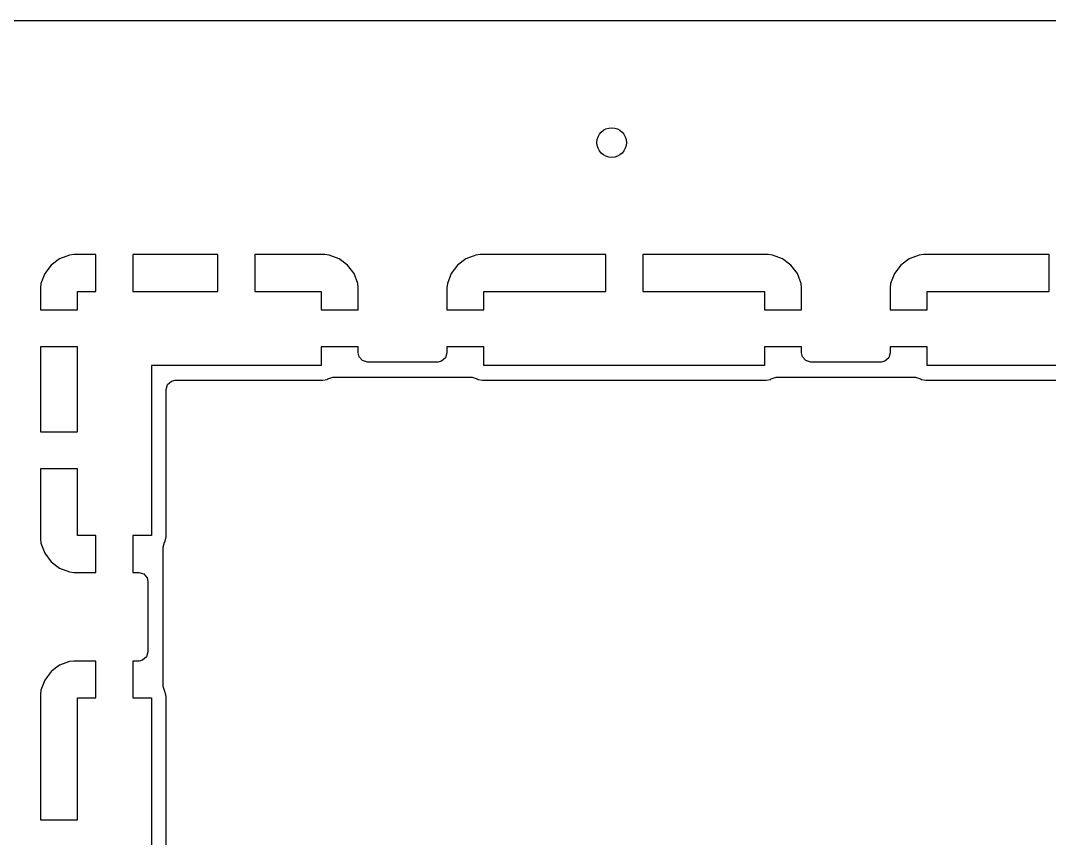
# Model space of a CAD drawing. Extents: x 0.21 to 2.59, y 0.21 to 1.79.
# Drawn here: x 0.724 to 1.272, y 1.354 to 1.79 of the extents above; entities that cross this region are included whole.
import ezdxf

# ---------------------------------------------------------------- set-up
doc = ezdxf.new("R2010")
doc.units = 0
doc.header["$MEASUREMENT"] = 0
doc.layers.add('BLACK', color=7, linetype='CONTINUOUS')

msp = doc.modelspace()

# ---------------------------------------------------------------- linework, layer by layer
at = {"layer": 'BLACK', "linetype": 'CONTINUOUS'}
for p, q in [((0.2149, 1.78998), (2.5851, 1.78998)), ((0.7448, 1.66312), (0.74027, 1.65973)), ((0.7501, 1.6651), (0.7448, 1.66312)), ((0.7448, 1.66312), (0.7448, 1.66312)), ((0.75245, 1.66535), (0.7501, 1.6651)), ((0.7501, 1.6651), (0.7501, 1.6651)), ((0.76417, 1.66535), (0.75245, 1.66535)), ((0.76417, 1.64567), (0.76417, 1.66535)), ((0.82913, 1.66535), (0.78386, 1.66535)), ((0.78386, 1.66535), (0.78386, 1.64567)), ((0.82913, 1.64567), (0.82913, 1.66535)), ((0.88614, 1.66535), (0.84882, 1.66535)), ((0.84882, 1.66535), (0.84882, 1.64567)), ((0.88848, 1.6651), (0.88614, 1.66535)), ((0.89378, 1.66312), (0.88848, 1.6651)), ((0.88848, 1.6651), (0.88848, 1.6651)), ((0.89831, 1.65973), (0.89378, 1.66312)), ((0.89378, 1.66312), (0.89378, 1.66312)), ((0.96133, 1.66312), (0.9568, 1.65973)), ((0.96134, 1.66312), (0.96133, 1.66312)), ((0.96664, 1.6651), (0.96134, 1.66312)), ((0.96898, 1.66535), (0.96664, 1.6651)), ((0.96664, 1.6651), (0.96664, 1.6651)), ((1.03583, 1.66535), (0.96898, 1.66535)), ((1.03583, 1.64567), (1.03583, 1.66535)), ((1.12236, 1.66535), (1.05551, 1.66535)), ((1.05551, 1.66535), (1.05551, 1.64567)), ((1.1247, 1.6651), (1.12236, 1.66535)), ((1.13, 1.66312), (1.1247, 1.6651)), ((1.1247, 1.6651), (1.1247, 1.6651)), ((1.13453, 1.65973), (1.13, 1.66312)), ((1.13, 1.66312), (1.13, 1.66312)), ((1.19756, 1.66312), (1.19302, 1.65973)), ((1.20286, 1.6651), (1.19756, 1.66312)), ((1.19756, 1.66312), (1.19756, 1.66312)), ((1.2052, 1.66535), (1.20286, 1.6651)), ((1.20286, 1.6651), (1.20286, 1.6651)), ((1.27205, 1.66535), (1.2052, 1.66535)), ((1.27205, 1.64567), (1.27205, 1.66535)), ((0.74027, 1.65973), (0.73688, 1.6552)), ((0.74027, 1.65973), (0.74027, 1.65973)), ((0.90171, 1.6552), (0.89831, 1.65973)), ((0.89831, 1.65973), (0.89831, 1.65973)), ((0.9568, 1.65973), (0.95341, 1.6552)), ((0.9568, 1.65973), (0.9568, 1.65973)), ((1.13454, 1.65973), (1.13453, 1.65973)), ((1.13793, 1.6552), (1.13454, 1.65973)), ((1.19302, 1.65973), (1.18963, 1.6552)), ((1.19302, 1.65973), (1.19302, 1.65973)), ((0.73688, 1.6552), (0.7349, 1.6499)), ((0.73688, 1.6552), (0.73688, 1.6552)), ((0.90368, 1.6499), (0.90171, 1.6552)), ((0.90171, 1.6552), (0.90171, 1.6552)), ((0.95341, 1.6552), (0.95143, 1.6499)), ((0.95341, 1.6552), (0.95341, 1.6552)), ((1.13991, 1.6499), (1.13793, 1.6552)), ((1.13793, 1.6552), (1.13793, 1.6552)), ((1.18963, 1.6552), (1.18765, 1.6499)), ((1.18963, 1.6552), (1.18963, 1.6552)), ((0.7349, 1.6499), (0.73465, 1.64755)), ((0.73465, 1.64755), (0.73465, 1.63583)), ((0.7349, 1.6499), (0.7349, 1.6499)), ((0.75433, 1.63583), (0.75433, 1.64567)), ((0.75433, 1.64567), (0.76417, 1.64567)), ((0.78386, 1.64567), (0.7937, 1.64567)), ((0.7937, 1.64567), (0.82913, 1.64567)), ((0.84882, 1.64567), (0.88425, 1.64567)), ((0.88425, 1.64567), (0.88425, 1.63583)), ((0.90394, 1.64755), (0.90368, 1.6499)), ((0.90368, 1.6499), (0.90368, 1.6499)), ((0.90394, 1.63583), (0.90394, 1.64755)), ((0.90394, 1.64755), (0.90394, 1.64755)), ((0.95143, 1.6499), (0.95118, 1.64755)), ((0.95118, 1.64755), (0.95118, 1.63583)), ((0.95143, 1.6499), (0.95143, 1.6499)), ((0.97087, 1.63583), (0.97087, 1.64567)), ((0.97087, 1.64567), (1.03583, 1.64567)), ((1.05551, 1.64567), (1.12047, 1.64567)), ((1.12047, 1.64567), (1.12047, 1.63583)), ((1.14016, 1.64755), (1.13991, 1.6499)), ((1.13991, 1.6499), (1.13991, 1.6499)), ((1.14016, 1.63583), (1.14016, 1.64755)), ((1.14016, 1.64755), (1.14016, 1.64755)), ((1.18765, 1.6499), (1.1874, 1.64755)), ((1.1874, 1.64755), (1.1874, 1.63583)), ((1.18765, 1.6499), (1.18765, 1.6499)), ((1.20709, 1.63583), (1.20709, 1.64567)), ((1.20709, 1.64567), (1.27205, 1.64567)), ((0.73465, 1.63583), (0.75433, 1.63583)), ((0.88425, 1.63583), (0.90394, 1.63583)), ((0.95118, 1.63583), (0.97087, 1.63583)), ((1.12047, 1.63583), (1.14016, 1.63583)), ((1.1874, 1.63583), (1.20709, 1.63583)), ((0.75433, 1.61614), (0.73465, 1.61614)), ((0.73465, 1.61614), (0.73465, 1.57087)), ((0.75433, 1.6063), (0.75433, 1.61614)), ((0.90394, 1.61614), (0.88425, 1.61614)), ((0.88425, 1.61614), (0.88425, 1.6063)), ((0.90394, 1.61297), (0.90394, 1.61614)), ((0.90438, 1.61094), (0.90394, 1.61297)), ((0.95118, 1.61297), (0.95041, 1.61033)), ((0.97087, 1.61614), (0.95118, 1.61614)), ((0.95118, 1.61614), (0.95118, 1.61297)), ((0.97087, 1.6063), (0.97087, 1.61614)), ((1.14016, 1.61614), (1.12047, 1.61614)), ((1.12047, 1.61614), (1.12047, 1.6063)), ((1.14016, 1.61297), (1.14016, 1.61614)), ((1.1406, 1.61094), (1.14016, 1.61297)), ((1.1874, 1.61297), (1.18663, 1.61033)), ((1.20709, 1.61614), (1.1874, 1.61614)), ((1.1874, 1.61614), (1.1874, 1.61297)), ((1.20709, 1.6063), (1.20709, 1.61614)), ((0.75433, 1.57087), (0.75433, 1.6063)), ((0.88425, 1.6063), (0.7937, 1.6063)), ((0.7937, 1.6063), (0.7937, 1.51575)), ((0.90618, 1.60887), (0.90438, 1.61094)), ((0.90882, 1.60809), (0.90618, 1.60887)), ((0.9463, 1.60809), (0.90882, 1.60809)), ((0.94833, 1.60853), (0.9463, 1.60809)), ((0.95041, 1.61033), (0.94833, 1.60853)), ((1.12047, 1.6063), (0.97087, 1.6063)), ((1.1424, 1.60887), (1.1406, 1.61094)), ((1.14504, 1.60809), (1.1424, 1.60887)), ((1.18252, 1.60809), (1.14504, 1.60809)), ((1.18455, 1.60853), (1.18252, 1.60809)), ((1.18663, 1.61033), (1.18455, 1.60853)), ((1.35669, 1.6063), (1.20709, 1.6063)), ((0.80159, 1.59352), (0.80237, 1.59616)), ((0.80237, 1.59616), (0.80445, 1.59796)), ((0.80445, 1.59796), (0.80648, 1.59841)), ((0.80648, 1.59841), (0.88503, 1.59841)), ((0.88503, 1.59841), (0.88733, 1.59886)), ((0.88503, 1.59841), (0.88503, 1.59841)), ((0.88733, 1.59886), (0.8878, 1.59918)), ((0.8878, 1.59918), (0.89043, 1.6)), ((0.89043, 1.6), (0.89051, 1.6)), ((0.89051, 1.6), (0.9646, 1.6)), ((0.9646, 1.6), (0.96724, 1.59922)), ((0.96724, 1.59922), (0.96732, 1.59918)), ((0.96732, 1.59918), (0.96779, 1.59886)), ((0.96779, 1.59886), (0.96779, 1.59886)), ((0.96779, 1.59886), (0.96779, 1.59886)), ((0.96779, 1.59886), (0.97009, 1.59841)), ((0.97009, 1.59841), (0.97009, 1.59841)), ((0.97009, 1.59841), (0.97009, 1.59841)), ((0.97009, 1.59841), (1.12125, 1.59841)), ((1.12125, 1.59841), (1.12355, 1.59886)), ((1.12125, 1.59841), (1.12125, 1.59841)), ((1.12355, 1.59886), (1.12402, 1.59918)), ((1.12402, 1.59918), (1.12665, 1.6)), ((1.12665, 1.6), (1.12673, 1.6)), ((1.12673, 1.6), (1.20082, 1.6)), ((1.20082, 1.6), (1.20346, 1.59922)), ((1.20346, 1.59922), (1.20354, 1.59918)), ((1.20354, 1.59918), (1.20401, 1.59886)), ((1.20401, 1.59886), (1.20401, 1.59886)), ((1.20401, 1.59886), (1.20401, 1.59886)), ((1.20401, 1.59886), (1.20631, 1.59841)), ((1.20631, 1.59841), (1.20631, 1.59841)), ((1.20631, 1.59841), (1.20631, 1.59841)), ((1.20631, 1.59841), (1.35747, 1.59841)), ((0.80159, 1.51497), (0.80159, 1.59352)), ((0.73465, 1.57087), (0.75433, 1.57087)), ((0.75433, 1.55118), (0.73465, 1.55118)), ((0.73465, 1.55118), (0.73465, 1.51386)), ((0.75433, 1.51575), (0.75433, 1.55118)), ((0.73465, 1.51386), (0.7349, 1.51152)), ((0.76417, 1.51575), (0.75433, 1.51575)), ((0.76417, 1.49606), (0.76417, 1.51575)), ((0.7937, 1.51575), (0.78386, 1.51575)), ((0.78386, 1.51575), (0.78386, 1.49606)), ((0.80114, 1.51267), (0.80159, 1.51497)), ((0.80159, 1.51497), (0.80159, 1.51497)), ((0.7349, 1.51152), (0.7349, 1.51152)), ((0.7349, 1.51152), (0.73688, 1.50622)), ((0.8, 1.50949), (0.80078, 1.51213)), ((0.8, 1.45744), (0.8, 1.50949)), ((0.80078, 1.51213), (0.80082, 1.5122)), ((0.80082, 1.5122), (0.80114, 1.51267)), ((0.80114, 1.51267), (0.80114, 1.51267)), ((0.80114, 1.51267), (0.80114, 1.51267)), ((0.73688, 1.50622), (0.73688, 1.50622)), ((0.73688, 1.50622), (0.74027, 1.50169)), ((0.74027, 1.50169), (0.74027, 1.50169)), ((0.74027, 1.50169), (0.7448, 1.49829)), ((0.7448, 1.49829), (0.7448, 1.49829)), ((0.7448, 1.49829), (0.7501, 1.49632)), ((0.7501, 1.49632), (0.7501, 1.49632)), ((0.7501, 1.49632), (0.75245, 1.49606)), ((0.75245, 1.49606), (0.75245, 1.49606)), ((0.75245, 1.49606), (0.76417, 1.49606)), ((0.78386, 1.49606), (0.78703, 1.49606)), ((0.78703, 1.49606), (0.78967, 1.49529)), ((0.78967, 1.49529), (0.79147, 1.49321)), ((0.79147, 1.49321), (0.79191, 1.49118)), ((0.79191, 1.49118), (0.79191, 1.4537)), ((0.79191, 1.4537), (0.79113, 1.45106)), ((0.8, 1.4354), (0.8, 1.45744)), ((0.7501, 1.44857), (0.7448, 1.44659)), ((0.75245, 1.44882), (0.7501, 1.44857)), ((0.7501, 1.44857), (0.7501, 1.44857)), ((0.76417, 1.44882), (0.75245, 1.44882)), ((0.76417, 1.42913), (0.76417, 1.44882)), ((0.78703, 1.44882), (0.78386, 1.44882)), ((0.78386, 1.44882), (0.78386, 1.42913)), ((0.78906, 1.44926), (0.78703, 1.44882)), ((0.79113, 1.45106), (0.78906, 1.44926)), ((0.74027, 1.4432), (0.73688, 1.43867)), ((0.7448, 1.44659), (0.74027, 1.4432)), ((0.74027, 1.4432), (0.74027, 1.4432)), ((0.7448, 1.44659), (0.7448, 1.44659)), ((0.73688, 1.43866), (0.7349, 1.43336)), ((0.73688, 1.43867), (0.73688, 1.43866)), ((0.7349, 1.43336), (0.73465, 1.43102)), ((0.73465, 1.43102), (0.73465, 1.36417)), ((0.7349, 1.43336), (0.7349, 1.43336)), ((0.8, 1.43531), (0.8, 1.4354)), ((0.80082, 1.43268), (0.8, 1.43531)), ((0.80114, 1.43221), (0.80082, 1.43268)), ((0.80159, 1.42991), (0.80114, 1.43221)), ((0.80114, 1.43221), (0.80114, 1.43221)), ((0.80114, 1.43221), (0.80114, 1.43221)), ((0.75433, 1.36417), (0.75433, 1.42913)), ((0.75433, 1.42913), (0.76417, 1.42913)), ((0.78386, 1.42913), (0.7937, 1.42913)), ((0.7937, 1.42913), (0.7937, 1.27953)), ((0.80159, 1.27875), (0.80159, 1.42991)), ((0.80159, 1.42991), (0.80159, 1.42991)), ((0.73465, 1.36417), (0.75433, 1.36417))]:
    msp.add_line(p, q, dxfattribs=at)
at = {"layer": 'BLACK'}
msp.add_circle((1.039, 1.725), 0.00787, dxfattribs=at)

doc.saveas('drawing.dxf')
